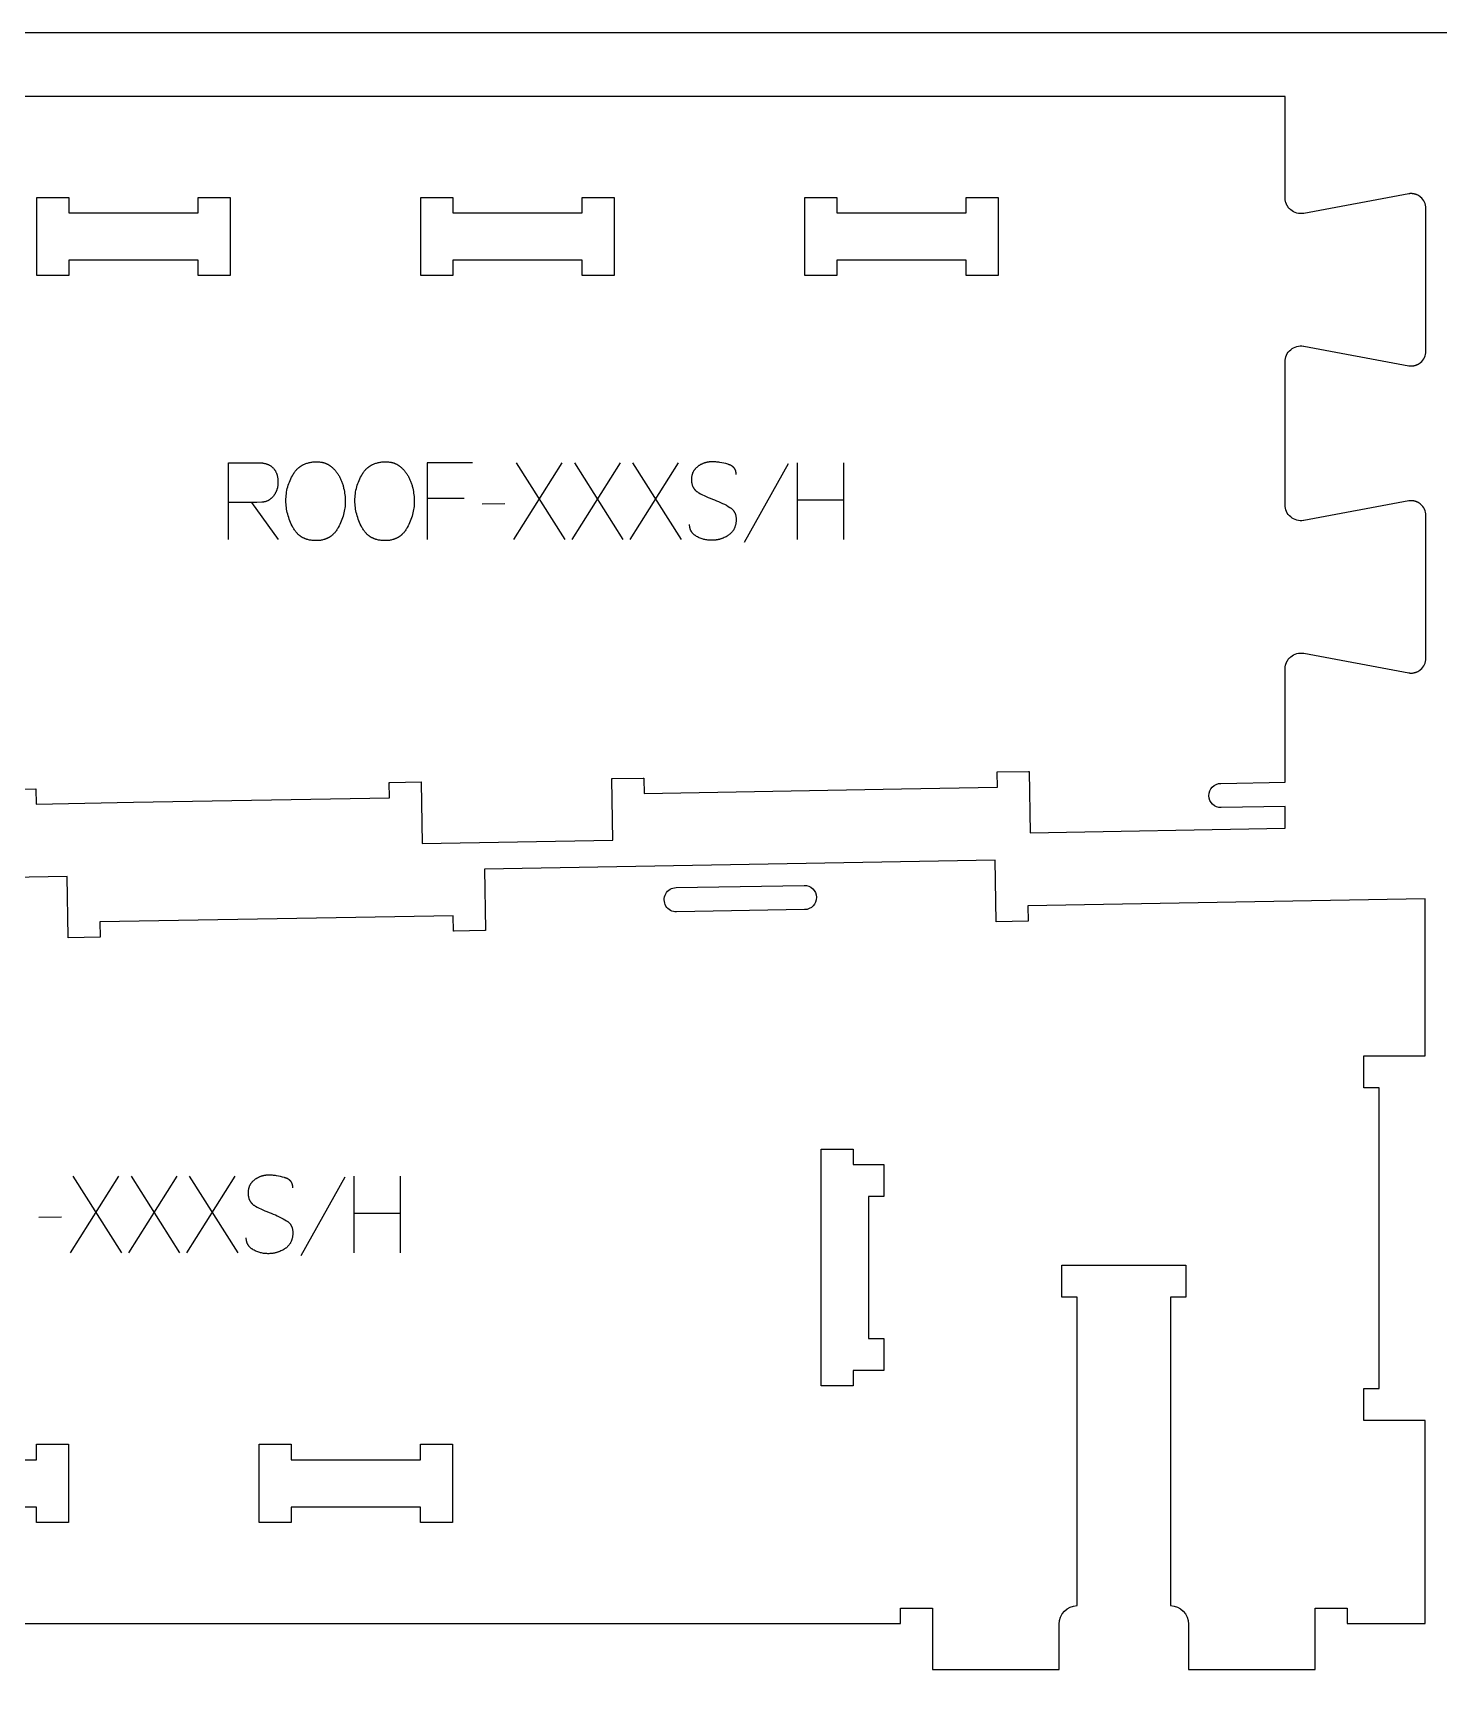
# Model space of a CAD drawing. Extents: x 0 to 4485, y 0 to 17041.
# Drawn here: x 759 to 1309, y 11251 to 11896 of the extents above; entities that cross this region are included whole.
import ezdxf

# ---------------------------------------------------------------- set-up
doc = ezdxf.new("R2010")
doc.units = 0
for name, color, linetype in [('0_SHEET_SPRUCEPLY_2440X122', 1, 'CONTINUOUS'), ('1_ANYTOOL_1MMDEEP_LABELS_S', 2, 'CONTINUOUS'), ('3_ANYTOOL_CUTTHROUGH_INSID', 4, 'CONTINUOUS'), ('4_ANYTOOL_CUTTHROUGH_OUTSI', 5, 'CONTINUOUS')]:
    doc.layers.add(name, color=color, linetype=linetype)

msp = doc.modelspace()

# ---------------------------------------------------------------- linework, layer by layer
at = {"layer": '0_SHEET_SPRUCEPLY_2440X122'}
msp.add_lwpolyline([(371.7, 11895.62), (371.7, 10675.62), (2811.7, 10675.62), (2811.7, 11895.62)], close=True, dxfattribs=at)
at = {"layer": '1_ANYTOOL_1MMDEEP_LABELS_S', "color": 2}
for points in [[(835.85, 11697.75), (835.85, 11727.75), (847.21, 11727.75), (847.7, 11727.74), (848.18, 11727.72), (848.41, 11727.7), (848.63, 11727.68), (848.86, 11727.66), (849.08, 11727.63), (849.29, 11727.6), (849.51, 11727.56), (849.71, 11727.52), (849.92, 11727.47), (850.12, 11727.43), (850.32, 11727.37), (850.51, 11727.32), (850.7, 11727.26), (850.88, 11727.2), (851.06, 11727.13), (851.24, 11727.06), (851.41, 11726.98), (851.58, 11726.91), (851.75, 11726.82), (851.91, 11726.74), (852.07, 11726.65), (852.22, 11726.55), (852.37, 11726.46), (852.52, 11726.35), (852.66, 11726.25), (852.8, 11726.14), (852.93, 11726.03), (853.06, 11725.91), (853.19, 11725.79), (853.31, 11725.67), (853.43, 11725.54), (853.54, 11725.4), (853.66, 11725.27), (853.76, 11725.13), (853.87, 11724.99), (853.97, 11724.84), (854.06, 11724.69), (854.15, 11724.53), (854.24, 11724.37), (854.32, 11724.21), (854.4, 11724.04), (854.48, 11723.87), (854.55, 11723.7), (854.62, 11723.52), (854.68, 11723.34), (854.74, 11723.15), (854.8, 11722.96), (854.85, 11722.77), (854.9, 11722.57), (854.95, 11722.37), (854.99, 11722.17), (855.02, 11721.96), (855.06, 11721.75), (855.09, 11721.53), (855.11, 11721.31), (855.13, 11721.08), (855.15, 11720.86), (855.17, 11720.39), (855.18, 11719.91), (855.18, 11719.73), (855.17, 11719.56), (855.17, 11719.38), (855.15, 11719.21), (855.14, 11719.03), (855.12, 11718.86), (855.1, 11718.69), (855.07, 11718.52), (855.04, 11718.35), (855.01, 11718.19), (854.97, 11718.02), (854.93, 11717.85), (854.89, 11717.69), (854.84, 11717.52), (854.79, 11717.36), (854.74, 11717.2), (854.68, 11717.04), (854.62, 11716.87), (854.55, 11716.71), (854.49, 11716.56), (854.42, 11716.4), (854.34, 11716.24), (854.26, 11716.08), (854.18, 11715.93), (854.1, 11715.78), (854.01, 11715.62), (853.92, 11715.47), (853.82, 11715.32), (853.72, 11715.17), (853.62, 11715.02), (853.51, 11714.87), (853.4, 11714.72), (853.29, 11714.58), (853.18, 11714.44), (853.06, 11714.3), (852.94, 11714.17), (852.82, 11714.04), (852.69, 11713.92), (852.57, 11713.8), (852.44, 11713.69), (852.31, 11713.58), (852.17, 11713.47), (852.04, 11713.37), (851.9, 11713.27), (851.76, 11713.18), (851.61, 11713.09), (851.47, 11713.01), (851.32, 11712.93), (851.17, 11712.86), (851.02, 11712.79), (850.86, 11712.72), (850.7, 11712.66), (850.54, 11712.61), (850.38, 11712.55), (850.22, 11712.51), (850.05, 11712.46), (849.88, 11712.42), (849.71, 11712.39), (849.53, 11712.36), (849.36, 11712.34), (849.18, 11712.31), (848.99, 11712.3), (848.81, 11712.29), (846.89, 11712.21), (844.85, 11712.19), (835.9, 11712.19)], [(931.12, 11727.75), (913.47, 11727.75), (913.47, 11697.75)], [(966.1, 11727.75), (947.2, 11697.75)], [(967.34, 11697.75), (948.4, 11727.75)], [(988.81, 11727.75), (969.91, 11697.75)], [(990.05, 11697.75), (971.11, 11727.75)], [(1011.52, 11727.75), (992.62, 11697.75)], [(1012.77, 11697.75), (993.82, 11727.75)], [(1034.15, 11723.16), (1034.15, 11723.35), (1034.15, 11723.45), (1034.14, 11723.54), (1034.13, 11723.63), (1034.12, 11723.72), (1034.11, 11723.8), (1034.1, 11723.89), (1034.09, 11723.98), (1034.07, 11724.06), (1034.06, 11724.15), (1034.04, 11724.23), (1034.02, 11724.31), (1034, 11724.4), (1033.97, 11724.48), (1033.95, 11724.55), (1033.92, 11724.63), (1033.89, 11724.71), (1033.86, 11724.79), (1033.83, 11724.86), (1033.8, 11724.94), (1033.77, 11725.01), (1033.73, 11725.08), (1033.69, 11725.15), (1033.65, 11725.22), (1033.61, 11725.29), (1033.57, 11725.36), (1033.53, 11725.43), (1033.48, 11725.49), (1033.43, 11725.56), (1033.38, 11725.62), (1033.33, 11725.68), (1033.28, 11725.74), (1033.23, 11725.8), (1033.17, 11725.86), (1033.12, 11725.92), (1033.06, 11725.98), (1033, 11726.04), (1032.94, 11726.09), (1032.87, 11726.15), (1032.81, 11726.2), (1032.74, 11726.25), (1032.67, 11726.31), (1032.6, 11726.36), (1032.53, 11726.41), (1032.46, 11726.45), (1032.38, 11726.5), (1032.31, 11726.55), (1032.23, 11726.59), (1032.15, 11726.64), (1032.07, 11726.68), (1031.99, 11726.72), (1031.82, 11726.8), (1031.64, 11726.88), (1031.46, 11726.95), (1031.27, 11727.02), (1031.08, 11727.09), (1030.87, 11727.15), (1030.06, 11727.37), (1029.26, 11727.56), (1028.48, 11727.72), (1027.71, 11727.86), (1027.33, 11727.91), (1026.95, 11727.96), (1026.58, 11728), (1026.21, 11728.03), (1025.84, 11728.06), (1025.48, 11728.08), (1025.12, 11728.09), (1024.77, 11728.09), (1024.57, 11728.09), (1024.38, 11728.09), (1024.19, 11728.08), (1023.99, 11728.06), (1023.81, 11728.05), (1023.62, 11728.03), (1023.43, 11728.01), (1023.24, 11727.98), (1023.06, 11727.95), (1022.87, 11727.92), (1022.69, 11727.88), (1022.51, 11727.84), (1022.33, 11727.79), (1022.15, 11727.74), (1021.98, 11727.69), (1021.8, 11727.64), (1021.62, 11727.58), (1021.45, 11727.52), (1021.28, 11727.45), (1021.11, 11727.38), (1020.94, 11727.31), (1020.77, 11727.23), (1020.6, 11727.15), (1020.44, 11727.07), (1020.27, 11726.98), (1020.11, 11726.89), (1019.95, 11726.8), (1019.78, 11726.7), (1019.62, 11726.6), (1019.47, 11726.49), (1019.31, 11726.38), (1019.15, 11726.27), (1019, 11726.16), (1018.85, 11726.04), (1018.71, 11725.92), (1018.57, 11725.79), (1018.44, 11725.66), (1018.31, 11725.53), (1018.18, 11725.4), (1018.07, 11725.26), (1017.95, 11725.12), (1017.84, 11724.98), (1017.74, 11724.83), (1017.64, 11724.69), (1017.54, 11724.53), (1017.45, 11724.38), (1017.37, 11724.22), (1017.29, 11724.06), (1017.21, 11723.89), (1017.14, 11723.73), (1017.08, 11723.56), (1017.02, 11723.38), (1016.96, 11723.21), (1016.91, 11723.03), (1016.86, 11722.85), (1016.82, 11722.66), (1016.79, 11722.47), (1016.75, 11722.28), (1016.73, 11722.08), (1016.71, 11721.89), (1016.69, 11721.69), (1016.68, 11721.48), (1016.67, 11721.27), (1016.67, 11721.06), (1016.67, 11720.85), (1016.68, 11720.64), (1016.69, 11720.43), (1016.71, 11720.23), (1016.74, 11720.03), (1016.77, 11719.83), (1016.8, 11719.64), (1016.84, 11719.45), (1016.89, 11719.26), (1016.94, 11719.08), (1017, 11718.9), (1017.06, 11718.73), (1017.1, 11718.64), (1017.13, 11718.56), (1017.17, 11718.47), (1017.21, 11718.39), (1017.25, 11718.31), (1017.29, 11718.22), (1017.33, 11718.14), (1017.37, 11718.06), (1017.42, 11717.99), (1017.47, 11717.91), (1017.51, 11717.83), (1017.56, 11717.76), (1017.61, 11717.68), (1017.66, 11717.61), (1017.72, 11717.53), (1017.77, 11717.46), (1017.83, 11717.39), (1017.89, 11717.32), (1017.94, 11717.25), (1018, 11717.18), (1018.07, 11717.12), (1018.13, 11717.05), (1018.19, 11716.98), (1018.26, 11716.92), (1018.39, 11716.79), (1018.53, 11716.67), (1018.68, 11716.55), (1018.83, 11716.43), (1018.99, 11716.32), (1019.15, 11716.21), (1019.32, 11716.11), (1019.5, 11716.01), (1020.21, 11715.62), (1020.94, 11715.24), (1021.69, 11714.87), (1022.45, 11714.51), (1023.23, 11714.17), (1024.03, 11713.83), (1024.84, 11713.51), (1025.67, 11713.2), (1026.49, 11712.89), (1027.3, 11712.56), (1028.08, 11712.21), (1028.85, 11711.86), (1029.59, 11711.48), (1030.32, 11711.09), (1031.02, 11710.69), (1031.71, 11710.26), (1031.88, 11710.16), (1032.04, 11710.04), (1032.19, 11709.93), (1032.26, 11709.87), (1032.34, 11709.8), (1032.41, 11709.74), (1032.48, 11709.68), (1032.55, 11709.62), (1032.62, 11709.55), (1032.68, 11709.48), (1032.75, 11709.42), (1032.81, 11709.35), (1032.87, 11709.28), (1032.93, 11709.21), (1032.99, 11709.14), (1033.05, 11709.07), (1033.1, 11709), (1033.16, 11708.92), (1033.21, 11708.85), (1033.26, 11708.77), (1033.31, 11708.7), (1033.36, 11708.62), (1033.41, 11708.54), (1033.45, 11708.46), (1033.5, 11708.38), (1033.54, 11708.3), (1033.58, 11708.21), (1033.62, 11708.13), (1033.66, 11708.05), (1033.7, 11707.96), (1033.73, 11707.87), (1033.77, 11707.79), (1033.8, 11707.7), (1033.83, 11707.61), (1033.86, 11707.52), (1033.89, 11707.43), (1033.91, 11707.33), (1033.96, 11707.15), (1034, 11706.96), (1034.04, 11706.76), (1034.07, 11706.56), (1034.1, 11706.36), (1034.12, 11706.15), (1034.13, 11705.94), (1034.14, 11705.72), (1034.14, 11705.5), (1034.14, 11705.28), (1034.13, 11705.05), (1034.11, 11704.82), (1034.09, 11704.59), (1034.06, 11704.36), (1034.03, 11704.14), (1033.99, 11703.92), (1033.95, 11703.7), (1033.91, 11703.49), (1033.86, 11703.28), (1033.8, 11703.08), (1033.74, 11702.88), (1033.67, 11702.68), (1033.6, 11702.48), (1033.52, 11702.29), (1033.44, 11702.11), (1033.36, 11701.92), (1033.26, 11701.75), (1033.17, 11701.57), (1033.07, 11701.4), (1032.96, 11701.23), (1032.85, 11701.07), (1032.73, 11700.91), (1032.61, 11700.75), (1032.48, 11700.6), (1032.35, 11700.45), (1032.21, 11700.3), (1032.07, 11700.16), (1031.92, 11700.02), (1031.77, 11699.89), (1031.62, 11699.76), (1031.45, 11699.63), (1031.29, 11699.51), (1031.12, 11699.39), (1030.94, 11699.27), (1030.58, 11699.05), (1030.21, 11698.84), (1029.85, 11698.65), (1029.47, 11698.47), (1029.1, 11698.31), (1028.72, 11698.16), (1028.53, 11698.09), (1028.34, 11698.02), (1028.15, 11697.95), (1027.95, 11697.89), (1027.76, 11697.84), (1027.57, 11697.79), (1027.37, 11697.74), (1027.17, 11697.69), (1026.98, 11697.65), (1026.78, 11697.61), (1026.58, 11697.57), (1026.38, 11697.54), (1026.18, 11697.51), (1025.98, 11697.49), (1025.57, 11697.45), (1025.16, 11697.42), (1024.75, 11697.41), (1024.33, 11697.41), (1023.92, 11697.42), (1023.52, 11697.45), (1023.12, 11697.49), (1022.73, 11697.54), (1022.34, 11697.6), (1021.95, 11697.68), (1021.57, 11697.77), (1021.19, 11697.87), (1020.82, 11697.99), (1020.45, 11698.12), (1020.09, 11698.26), (1019.73, 11698.41), (1019.38, 11698.58), (1019.03, 11698.76), (1018.68, 11698.95), (1018.51, 11699.05), (1018.35, 11699.15), (1018.19, 11699.26), (1018.04, 11699.37), (1017.89, 11699.48), (1017.75, 11699.6), (1017.61, 11699.72), (1017.48, 11699.84), (1017.36, 11699.96), (1017.23, 11700.09), (1017.12, 11700.22), (1017.01, 11700.35), (1016.96, 11700.42), (1016.91, 11700.49), (1016.86, 11700.56), (1016.81, 11700.62), (1016.76, 11700.7), (1016.71, 11700.77), (1016.67, 11700.84), (1016.62, 11700.91), (1016.58, 11700.98), (1016.54, 11701.06), (1016.5, 11701.13), (1016.46, 11701.21), (1016.43, 11701.29), (1016.39, 11701.36), (1016.36, 11701.44), (1016.32, 11701.52), (1016.29, 11701.6), (1016.26, 11701.68), (1016.23, 11701.76), (1016.21, 11701.84), (1016.16, 11702), (1016.11, 11702.17), (1016.07, 11702.34), (1016.03, 11702.52), (1016.01, 11702.69), (1015.98, 11702.87), (1015.96, 11703.06), (1015.95, 11703.24), (1015.94, 11703.43), (1015.94, 11703.62)], [(1054.47, 11727.28), (1037.28, 11696.51)], [(1057.94, 11727.75), (1057.94, 11697.75)], [(1076.24, 11697.75), (1076.24, 11727.75)], [(927.95, 11713.78), (913.47, 11713.78)], [(1076.24, 11713.05), (1057.94, 11713.05)], [(844.85, 11712.19), (855.31, 11697.71)], [(943.77, 11711.64), (934.98, 11711.55)], [(792.93, 11449.05), (774.03, 11419.05)], [(794.18, 11419.05), (775.23, 11449.05)], [(815.65, 11449.05), (796.75, 11419.05)], [(816.89, 11419.05), (797.95, 11449.05)], [(838.36, 11449.05), (819.46, 11419.05)], [(839.61, 11419.05), (820.66, 11449.05)], [(860.99, 11444.47), (860.99, 11444.65), (860.98, 11444.75), (860.98, 11444.84), (860.97, 11444.93), (860.96, 11445.02), (860.95, 11445.11), (860.94, 11445.19), (860.93, 11445.28), (860.91, 11445.36), (860.89, 11445.45), (860.88, 11445.53), (860.86, 11445.61), (860.83, 11445.7), (860.81, 11445.78), (860.79, 11445.86), (860.76, 11445.93), (860.73, 11446.01), (860.7, 11446.09), (860.67, 11446.16), (860.64, 11446.24), (860.6, 11446.31), (860.57, 11446.38), (860.53, 11446.45), (860.49, 11446.52), (860.45, 11446.59), (860.41, 11446.66), (860.36, 11446.73), (860.32, 11446.79), (860.27, 11446.86), (860.22, 11446.92), (860.17, 11446.98), (860.12, 11447.04), (860.07, 11447.11), (860.01, 11447.17), (859.95, 11447.22), (859.9, 11447.28), (859.84, 11447.34), (859.77, 11447.39), (859.71, 11447.45), (859.65, 11447.5), (859.58, 11447.55), (859.51, 11447.61), (859.44, 11447.66), (859.37, 11447.71), (859.3, 11447.75), (859.22, 11447.8), (859.15, 11447.85), (859.07, 11447.89), (858.99, 11447.94), (858.91, 11447.98), (858.83, 11448.02), (858.66, 11448.1), (858.48, 11448.18), (858.3, 11448.26), (858.11, 11448.32), (857.91, 11448.39), (857.71, 11448.45), (856.9, 11448.67), (856.1, 11448.86), (855.32, 11449.03), (854.55, 11449.16), (854.17, 11449.21), (853.79, 11449.26), (853.42, 11449.3), (853.05, 11449.33), (852.68, 11449.36), (852.32, 11449.38), (851.96, 11449.39), (851.61, 11449.39), (851.41, 11449.39), (851.22, 11449.39), (851.03, 11449.38), (850.83, 11449.37), (850.64, 11449.35), (850.46, 11449.33), (850.27, 11449.31), (850.08, 11449.28), (849.9, 11449.25), (849.71, 11449.22), (849.53, 11449.18), (849.35, 11449.14), (849.17, 11449.09), (848.99, 11449.04), (848.81, 11448.99), (848.64, 11448.94), (848.46, 11448.88), (848.29, 11448.82), (848.12, 11448.75), (847.95, 11448.68), (847.78, 11448.61), (847.61, 11448.53), (847.44, 11448.45), (847.27, 11448.37), (847.11, 11448.28), (846.95, 11448.19), (846.78, 11448.1), (846.62, 11448), (846.46, 11447.9), (846.31, 11447.79), (846.15, 11447.68), (845.99, 11447.57), (845.84, 11447.46), (845.69, 11447.34), (845.55, 11447.22), (845.41, 11447.09), (845.28, 11446.96), (845.15, 11446.83), (845.02, 11446.7), (844.9, 11446.56), (844.79, 11446.42), (844.68, 11446.28), (844.58, 11446.14), (844.48, 11445.99), (844.38, 11445.83), (844.29, 11445.68), (844.21, 11445.52), (844.13, 11445.36), (844.05, 11445.2), (843.98, 11445.03), (843.92, 11444.86), (843.86, 11444.68), (843.8, 11444.51), (843.75, 11444.33), (843.7, 11444.15), (843.66, 11443.96), (843.63, 11443.77), (843.59, 11443.58), (843.57, 11443.38), (843.54, 11443.19), (843.53, 11442.99), (843.52, 11442.78), (843.51, 11442.58), (843.51, 11442.37), (843.51, 11442.15), (843.52, 11441.94), (843.53, 11441.73), (843.55, 11441.53), (843.58, 11441.33), (843.61, 11441.13), (843.64, 11440.94), (843.68, 11440.75), (843.73, 11440.56), (843.78, 11440.38), (843.84, 11440.2), (843.9, 11440.03), (843.94, 11439.94), (843.97, 11439.86), (844.01, 11439.77), (844.05, 11439.69), (844.09, 11439.61), (844.13, 11439.52), (844.17, 11439.44), (844.21, 11439.37), (844.26, 11439.29), (844.3, 11439.21), (844.35, 11439.13), (844.4, 11439.06), (844.45, 11438.98), (844.5, 11438.91), (844.56, 11438.83), (844.61, 11438.76), (844.67, 11438.69), (844.72, 11438.62), (844.78, 11438.55), (844.84, 11438.48), (844.9, 11438.42), (844.97, 11438.35), (845.03, 11438.28), (845.1, 11438.22), (845.23, 11438.09), (845.37, 11437.97), (845.52, 11437.85), (845.67, 11437.73), (845.83, 11437.62), (845.99, 11437.51), (846.16, 11437.41), (846.33, 11437.31), (847.05, 11436.92), (847.78, 11436.54), (848.53, 11436.17), (849.29, 11435.81), (850.07, 11435.47), (850.87, 11435.13), (851.68, 11434.81), (852.51, 11434.5), (853.33, 11434.19), (854.14, 11433.86), (854.92, 11433.52), (855.69, 11433.16), (856.43, 11432.78), (857.16, 11432.39), (857.86, 11431.99), (858.55, 11431.57), (858.71, 11431.46), (858.87, 11431.34), (859.03, 11431.23), (859.1, 11431.17), (859.18, 11431.1), (859.25, 11431.04), (859.32, 11430.98), (859.39, 11430.92), (859.46, 11430.85), (859.52, 11430.79), (859.59, 11430.72), (859.65, 11430.65), (859.71, 11430.58), (859.77, 11430.51), (859.83, 11430.44), (859.89, 11430.37), (859.94, 11430.3), (860, 11430.22), (860.05, 11430.15), (860.1, 11430.07), (860.15, 11430), (860.2, 11429.92), (860.25, 11429.84), (860.29, 11429.76), (860.34, 11429.68), (860.38, 11429.6), (860.42, 11429.52), (860.46, 11429.43), (860.5, 11429.35), (860.54, 11429.26), (860.57, 11429.18), (860.6, 11429.09), (860.64, 11429), (860.67, 11428.91), (860.7, 11428.82), (860.73, 11428.73), (860.75, 11428.64), (860.8, 11428.45), (860.84, 11428.26), (860.88, 11428.06), (860.91, 11427.86), (860.94, 11427.66), (860.96, 11427.45), (860.97, 11427.24), (860.98, 11427.02), (860.98, 11426.8), (860.97, 11426.58), (860.96, 11426.35), (860.95, 11426.12), (860.93, 11425.89), (860.9, 11425.66), (860.87, 11425.44), (860.83, 11425.22), (860.79, 11425), (860.75, 11424.79), (860.69, 11424.58), (860.64, 11424.38), (860.58, 11424.18), (860.51, 11423.98), (860.44, 11423.78), (860.36, 11423.59), (860.28, 11423.41), (860.19, 11423.22), (860.1, 11423.05), (860.01, 11422.87), (859.9, 11422.7), (859.8, 11422.53), (859.69, 11422.37), (859.57, 11422.21), (859.45, 11422.05), (859.32, 11421.9), (859.19, 11421.75), (859.05, 11421.6), (858.91, 11421.46), (858.76, 11421.32), (858.61, 11421.19), (858.46, 11421.06), (858.29, 11420.93), (858.13, 11420.81), (857.95, 11420.69), (857.78, 11420.57), (857.42, 11420.35), (857.05, 11420.14), (856.68, 11419.95), (856.31, 11419.77), (855.94, 11419.61), (855.56, 11419.46), (855.37, 11419.39), (855.18, 11419.32), (854.99, 11419.26), (854.79, 11419.2), (854.6, 11419.14), (854.4, 11419.09), (854.21, 11419.04), (854.01, 11418.99), (853.81, 11418.95), (853.62, 11418.91), (853.42, 11418.87), (853.22, 11418.84), (853.02, 11418.81), (852.81, 11418.79), (852.41, 11418.75), (852, 11418.72), (851.58, 11418.71), (851.17, 11418.71), (850.76, 11418.72), (850.36, 11418.75), (849.96, 11418.79), (849.57, 11418.84), (849.17, 11418.9), (848.79, 11418.98), (848.41, 11419.07), (848.03, 11419.17), (847.66, 11419.29), (847.29, 11419.42), (846.93, 11419.56), (846.57, 11419.71), (846.22, 11419.88), (845.87, 11420.06), (845.52, 11420.25), (845.35, 11420.35), (845.19, 11420.45), (845.03, 11420.56), (844.88, 11420.67), (844.73, 11420.78), (844.59, 11420.9), (844.45, 11421.02), (844.32, 11421.14), (844.19, 11421.26), (844.07, 11421.39), (843.96, 11421.52), (843.85, 11421.65), (843.8, 11421.72), (843.74, 11421.79), (843.69, 11421.86), (843.65, 11421.93), (843.6, 11422), (843.55, 11422.07), (843.51, 11422.14), (843.46, 11422.21), (843.42, 11422.28), (843.38, 11422.36), (843.34, 11422.43), (843.3, 11422.51), (843.27, 11422.59), (843.23, 11422.66), (843.2, 11422.74), (843.16, 11422.82), (843.13, 11422.9), (843.1, 11422.98), (843.07, 11423.06), (843.05, 11423.14), (842.99, 11423.31), (842.95, 11423.47), (842.91, 11423.64), (842.87, 11423.82), (842.84, 11423.99), (842.82, 11424.17), (842.8, 11424.36), (842.79, 11424.54), (842.78, 11424.73), (842.78, 11424.92)], [(884.78, 11449.05), (884.78, 11419.05)], [(903.08, 11419.05), (903.08, 11449.05)], [(881.31, 11448.58), (864.12, 11417.81)], [(770.61, 11432.94), (761.82, 11432.85)], [(903.08, 11434.35), (884.78, 11434.35)]]:
    msp.add_lwpolyline(points, dxfattribs=at)
for points in [[(870.31, 11728.09), (870.68, 11728.09), (871.05, 11728.07), (871.4, 11728.04), (871.75, 11728), (871.93, 11727.98), (872.1, 11727.95), (872.27, 11727.92), (872.43, 11727.89), (872.6, 11727.85), (872.76, 11727.81), (872.92, 11727.77), (873.08, 11727.72), (873.24, 11727.68), (873.4, 11727.63), (873.56, 11727.57), (873.71, 11727.52), (873.86, 11727.46), (874.01, 11727.39), (874.16, 11727.33), (874.3, 11727.26), (874.45, 11727.19), (874.59, 11727.12), (874.73, 11727.04), (874.87, 11726.96), (875.01, 11726.88), (875.14, 11726.79), (875.28, 11726.71), (875.41, 11726.61), (875.67, 11726.43), (875.92, 11726.23), (876.17, 11726.03), (876.41, 11725.83), (876.65, 11725.61), (876.88, 11725.39), (877.1, 11725.17), (877.32, 11724.94), (877.54, 11724.7), (877.74, 11724.46), (877.94, 11724.21), (878.14, 11723.95), (878.33, 11723.69), (878.51, 11723.42), (878.69, 11723.15), (878.86, 11722.86), (879.03, 11722.58), (879.19, 11722.29), (879.34, 11722), (879.49, 11721.7), (879.63, 11721.4), (879.77, 11721.09), (879.9, 11720.79), (880.03, 11720.48), (880.15, 11720.16), (880.26, 11719.84), (880.37, 11719.52), (880.48, 11719.19), (880.57, 11718.86), (880.66, 11718.53), (880.75, 11718.19), (880.83, 11717.85), (880.98, 11717.17), (881.1, 11716.49), (881.21, 11715.82), (881.3, 11715.16), (881.37, 11714.51), (881.41, 11713.86), (881.44, 11713.21), (881.45, 11712.58), (881.44, 11711.94), (881.41, 11711.3), (881.36, 11710.67), (881.28, 11710.03), (881.18, 11709.39), (881.06, 11708.75), (880.92, 11708.12), (880.76, 11707.48), (880.58, 11706.84), (880.37, 11706.2), (880.15, 11705.57), (879.9, 11704.93), (879.63, 11704.29), (879.34, 11703.65), (879.02, 11703.02), (878.69, 11702.38), (878.51, 11702.07), (878.33, 11701.76), (878.14, 11701.47), (877.95, 11701.18), (877.75, 11700.91), (877.54, 11700.65), (877.33, 11700.39), (877.11, 11700.15), (876.99, 11700.03), (876.88, 11699.91), (876.77, 11699.8), (876.65, 11699.69), (876.53, 11699.58), (876.41, 11699.48), (876.29, 11699.37), (876.17, 11699.27), (876.04, 11699.17), (875.92, 11699.08), (875.79, 11698.98), (875.66, 11698.89), (875.53, 11698.8), (875.4, 11698.72), (875.26, 11698.63), (875.13, 11698.55), (874.99, 11698.48), (874.85, 11698.4), (874.71, 11698.33), (874.57, 11698.25), (874.43, 11698.19), (874.28, 11698.12), (874.13, 11698.06), (873.99, 11698), (873.84, 11697.94), (873.69, 11697.88), (873.53, 11697.83), (873.38, 11697.78), (873.07, 11697.68), (872.75, 11697.6), (872.42, 11697.52), (872.09, 11697.46), (871.75, 11697.4), (871.41, 11697.36), (871.06, 11697.32), (870.7, 11697.3), (870.34, 11697.28), (869.97, 11697.28), (869.58, 11697.28), (869.21, 11697.3), (868.84, 11697.32), (868.48, 11697.36), (868.12, 11697.41), (867.77, 11697.46), (867.43, 11697.53), (867.09, 11697.6), (866.77, 11697.69), (866.44, 11697.79), (866.28, 11697.84), (866.13, 11697.89), (865.97, 11697.95), (865.82, 11698.01), (865.67, 11698.07), (865.52, 11698.13), (865.37, 11698.2), (865.22, 11698.27), (865.07, 11698.34), (864.93, 11698.42), (864.79, 11698.5), (864.65, 11698.58), (864.51, 11698.66), (864.37, 11698.74), (864.24, 11698.83), (864.1, 11698.92), (863.97, 11699.01), (863.84, 11699.11), (863.71, 11699.2), (863.58, 11699.3), (863.46, 11699.41), (863.33, 11699.51), (863.21, 11699.62), (863.09, 11699.73), (862.97, 11699.84), (862.86, 11699.96), (862.74, 11700.08), (862.63, 11700.2), (862.51, 11700.32), (862.4, 11700.44), (862.19, 11700.7), (861.98, 11700.97), (861.78, 11701.25), (861.58, 11701.54), (861.39, 11701.84), (861.21, 11702.15), (861.03, 11702.46), (860.7, 11703.11), (860.38, 11703.76), (860.09, 11704.41), (859.82, 11705.06), (859.57, 11705.71), (859.35, 11706.36), (859.14, 11707.01), (858.96, 11707.66), (858.8, 11708.31), (858.66, 11708.96), (858.54, 11709.62), (858.44, 11710.27), (858.36, 11710.92), (858.31, 11711.57), (858.28, 11712.23), (858.27, 11712.88), (858.28, 11713.57), (858.31, 11714.26), (858.37, 11714.94), (858.45, 11715.62), (858.55, 11716.29), (858.67, 11716.95), (858.82, 11717.61), (858.99, 11718.26), (859.18, 11718.91), (859.4, 11719.55), (859.63, 11720.18), (859.89, 11720.81), (860.18, 11721.44), (860.48, 11722.05), (860.81, 11722.67), (861.16, 11723.27), (861.34, 11723.57), (861.53, 11723.86), (861.73, 11724.13), (861.94, 11724.4), (862.15, 11724.66), (862.36, 11724.91), (862.59, 11725.15), (862.82, 11725.38), (862.93, 11725.49), (863.05, 11725.6), (863.17, 11725.71), (863.3, 11725.81), (863.42, 11725.92), (863.55, 11726.02), (863.67, 11726.11), (863.8, 11726.21), (863.93, 11726.3), (864.07, 11726.39), (864.2, 11726.48), (864.34, 11726.57), (864.47, 11726.65), (864.61, 11726.73), (864.75, 11726.81), (864.89, 11726.89), (865.04, 11726.96), (865.18, 11727.03), (865.48, 11727.17), (865.78, 11727.3), (866.09, 11727.42), (866.41, 11727.52), (866.73, 11727.62), (867.06, 11727.71), (867.39, 11727.79), (867.73, 11727.86), (868.08, 11727.92), (868.44, 11727.98), (868.8, 11728.02), (869.17, 11728.05), (869.54, 11728.07), (869.92, 11728.09)], [(897.27, 11728.09), (897.64, 11728.09), (898, 11728.07), (898.36, 11728.04), (898.71, 11728), (898.88, 11727.98), (899.05, 11727.95), (899.22, 11727.92), (899.39, 11727.89), (899.56, 11727.85), (899.72, 11727.81), (899.88, 11727.77), (900.04, 11727.72), (900.2, 11727.68), (900.36, 11727.63), (900.51, 11727.57), (900.67, 11727.52), (900.82, 11727.46), (900.97, 11727.39), (901.11, 11727.33), (901.26, 11727.26), (901.41, 11727.19), (901.55, 11727.12), (901.69, 11727.04), (901.83, 11726.96), (901.97, 11726.88), (902.1, 11726.79), (902.23, 11726.71), (902.37, 11726.61), (902.63, 11726.43), (902.88, 11726.23), (903.13, 11726.03), (903.37, 11725.83), (903.61, 11725.61), (903.84, 11725.39), (904.06, 11725.17), (904.28, 11724.94), (904.49, 11724.7), (904.7, 11724.46), (904.9, 11724.21), (905.1, 11723.95), (905.28, 11723.69), (905.47, 11723.42), (905.65, 11723.15), (905.82, 11722.86), (905.98, 11722.58), (906.14, 11722.29), (906.3, 11722), (906.45, 11721.7), (906.59, 11721.4), (906.73, 11721.09), (906.86, 11720.79), (906.98, 11720.48), (907.11, 11720.16), (907.22, 11719.84), (907.33, 11719.52), (907.43, 11719.19), (907.53, 11718.86), (907.62, 11718.53), (907.71, 11718.19), (907.79, 11717.85), (907.93, 11717.17), (908.06, 11716.49), (908.17, 11715.82), (908.25, 11715.16), (908.32, 11714.51), (908.37, 11713.86), (908.4, 11713.21), (908.41, 11712.58), (908.4, 11711.94), (908.37, 11711.3), (908.31, 11710.67), (908.24, 11710.03), (908.14, 11709.39), (908.02, 11708.75), (907.88, 11708.12), (907.72, 11707.48), (907.54, 11706.84), (907.33, 11706.2), (907.1, 11705.57), (906.86, 11704.93), (906.59, 11704.29), (906.29, 11703.65), (905.98, 11703.02), (905.65, 11702.38), (905.47, 11702.07), (905.29, 11701.76), (905.1, 11701.47), (904.9, 11701.18), (904.7, 11700.91), (904.5, 11700.65), (904.28, 11700.39), (904.06, 11700.15), (903.95, 11700.03), (903.84, 11699.91), (903.72, 11699.8), (903.61, 11699.69), (903.49, 11699.58), (903.37, 11699.48), (903.25, 11699.37), (903.12, 11699.27), (903, 11699.17), (902.87, 11699.08), (902.75, 11698.98), (902.62, 11698.89), (902.48, 11698.8), (902.35, 11698.72), (902.22, 11698.63), (902.08, 11698.55), (901.95, 11698.48), (901.81, 11698.4), (901.67, 11698.33), (901.53, 11698.25), (901.38, 11698.19), (901.24, 11698.12), (901.09, 11698.06), (900.94, 11698), (900.79, 11697.94), (900.64, 11697.88), (900.49, 11697.83), (900.34, 11697.78), (900.02, 11697.68), (899.7, 11697.6), (899.38, 11697.52), (899.05, 11697.46), (898.71, 11697.4), (898.36, 11697.36), (898.01, 11697.32), (897.66, 11697.3), (897.29, 11697.28), (896.92, 11697.28), (896.54, 11697.28), (896.17, 11697.3), (895.8, 11697.32), (895.43, 11697.36), (895.08, 11697.41), (894.73, 11697.46), (894.39, 11697.53), (894.05, 11697.6), (893.72, 11697.69), (893.4, 11697.79), (893.24, 11697.84), (893.08, 11697.89), (892.93, 11697.95), (892.77, 11698.01), (892.62, 11698.07), (892.47, 11698.13), (892.32, 11698.2), (892.18, 11698.27), (892.03, 11698.34), (891.89, 11698.42), (891.75, 11698.5), (891.6, 11698.58), (891.47, 11698.66), (891.33, 11698.74), (891.19, 11698.83), (891.06, 11698.92), (890.93, 11699.01), (890.8, 11699.11), (890.67, 11699.2), (890.54, 11699.3), (890.42, 11699.41), (890.29, 11699.51), (890.17, 11699.62), (890.05, 11699.73), (889.93, 11699.84), (889.81, 11699.96), (889.7, 11700.08), (889.58, 11700.2), (889.47, 11700.32), (889.36, 11700.44), (889.14, 11700.7), (888.94, 11700.97), (888.73, 11701.25), (888.54, 11701.54), (888.35, 11701.84), (888.16, 11702.15), (887.99, 11702.46), (887.65, 11703.11), (887.34, 11703.76), (887.05, 11704.41), (886.78, 11705.06), (886.53, 11705.71), (886.3, 11706.36), (886.1, 11707.01), (885.92, 11707.66), (885.75, 11708.31), (885.61, 11708.96), (885.49, 11709.62), (885.4, 11710.27), (885.32, 11710.92), (885.27, 11711.57), (885.24, 11712.23), (885.22, 11712.88), (885.24, 11713.57), (885.27, 11714.26), (885.33, 11714.94), (885.41, 11715.62), (885.51, 11716.29), (885.63, 11716.95), (885.78, 11717.61), (885.95, 11718.26), (886.14, 11718.91), (886.35, 11719.55), (886.59, 11720.18), (886.85, 11720.81), (887.13, 11721.44), (887.44, 11722.05), (887.77, 11722.67), (888.12, 11723.27), (888.3, 11723.57), (888.49, 11723.86), (888.69, 11724.13), (888.89, 11724.4), (889.1, 11724.66), (889.32, 11724.91), (889.54, 11725.15), (889.77, 11725.38), (889.89, 11725.49), (890.01, 11725.6), (890.13, 11725.71), (890.25, 11725.81), (890.38, 11725.92), (890.5, 11726.02), (890.63, 11726.11), (890.76, 11726.21), (890.89, 11726.3), (891.02, 11726.39), (891.16, 11726.48), (891.29, 11726.57), (891.43, 11726.65), (891.57, 11726.73), (891.71, 11726.81), (891.85, 11726.89), (891.99, 11726.96), (892.14, 11727.03), (892.44, 11727.17), (892.74, 11727.3), (893.05, 11727.42), (893.36, 11727.52), (893.68, 11727.62), (894.01, 11727.71), (894.35, 11727.79), (894.69, 11727.86), (895.04, 11727.92), (895.39, 11727.98), (895.76, 11728.02), (896.12, 11728.05), (896.5, 11728.07), (896.88, 11728.09)]]:
    msp.add_lwpolyline(points, close=True, dxfattribs=at)
at = {"layer": '3_ANYTOOL_CUTTHROUGH_INSID', "color": 4}
for points in [[(824.02, 11825.37), (824.02, 11831.37), (836.52, 11831.37), (836.52, 11800.87), (824.02, 11800.87), (824.02, 11806.87), (773.52, 11806.87), (773.52, 11800.87), (761.02, 11800.87), (761.02, 11831.37), (773.52, 11831.37), (773.52, 11825.37)], [(923.52, 11806.87), (923.52, 11800.87), (911.02, 11800.87), (911.02, 11831.37), (923.52, 11831.37), (923.52, 11825.37), (974.02, 11825.37), (974.02, 11831.37), (986.52, 11831.37), (986.52, 11800.87), (974.02, 11800.87), (974.02, 11806.87)], [(1073.52, 11806.87), (1073.52, 11800.87), (1061.02, 11800.87), (1061.02, 11831.37), (1073.52, 11831.37), (1073.52, 11825.37), (1124.02, 11825.37), (1124.02, 11831.37), (1136.52, 11831.37), (1136.52, 11800.87), (1124.02, 11800.87), (1124.02, 11806.87)], [(1079.79, 11459.59), (1079.79, 11453.59), (1091.79, 11453.59), (1091.79, 11441.09), (1085.79, 11441.09), (1085.79, 11385.59), (1091.79, 11385.59), (1091.79, 11373.09), (1079.79, 11373.09), (1079.79, 11367.09), (1067.29, 11367.09), (1067.29, 11459.59)], [(760.79, 11338.23), (760.79, 11344.23), (773.29, 11344.23), (773.29, 11313.73), (760.79, 11313.73), (760.79, 11319.73), (710.29, 11319.73), (710.29, 11313.73), (697.79, 11313.73), (697.79, 11344.23), (710.29, 11344.23), (710.29, 11338.23)], [(860.29, 11319.73), (860.29, 11313.73), (847.79, 11313.73), (847.79, 11344.23), (860.29, 11344.23), (860.29, 11338.23), (910.79, 11338.23), (910.79, 11344.23), (923.29, 11344.23), (923.29, 11313.73), (910.79, 11313.73), (910.79, 11319.73)]]:
    msp.add_lwpolyline(points, close=True, dxfattribs=at)
msp.add_lwpolyline([(1010.87, 11552.24, -1), (1010.7, 11561.74), (1060.69, 11562.62, -1), (1060.86, 11553.12)], format="xyb", close=True, dxfattribs=at)
at = {"layer": '4_ANYTOOL_CUTTHROUGH_OUTSI', "color": 5}
for points in [[(748.08, 11600.17), (760.58, 11600.38), (760.68, 11594.38), (798.76, 11595.05), (898.71, 11596.79), (898.61, 11602.79), (898.86, 11602.8), (911.11, 11603.01), (911.11, 11602.76), (911.11, 11602.76), (911.52, 11579.01), (986.01, 11580.31), (985.6, 11604.06), (985.59, 11604.31), (985.84, 11604.31), (997.84, 11604.52), (998.09, 11604.53), (998.1, 11604.28), (998.2, 11598.53), (1098.76, 11600.28), (1136.22, 11600.94), (1136.12, 11606.69), (1136.11, 11606.94), (1148.36, 11607.15), (1148.61, 11607.15), (1149.02, 11583.16), (1248.51, 11584.9), (1248.51, 11593.4), (1223.62, 11592.97), (1223.62, 11592.97, -1), (1223.45, 11602.47), (1248.51, 11602.9), (1248.52, 11647.13), (1248.52, 11647.29), (1248.52, 11647.46), (1248.54, 11647.62), (1248.55, 11647.79), (1248.57, 11647.95), (1248.6, 11648.12), (1248.63, 11648.29), (1248.66, 11648.45), (1248.7, 11648.62), (1248.74, 11648.79), (1248.79, 11648.95), (1248.84, 11649.11), (1248.9, 11649.28), (1248.96, 11649.44), (1249.03, 11649.6), (1249.1, 11649.75), (1249.17, 11649.91), (1249.25, 11650.06), (1249.33, 11650.21), (1249.42, 11650.36), (1249.51, 11650.51), (1249.6, 11650.65), (1249.7, 11650.79), (1249.8, 11650.93), (1249.91, 11651.06), (1250.02, 11651.19), (1250.13, 11651.32), (1250.24, 11651.44), (1250.36, 11651.56), (1250.48, 11651.67), (1250.6, 11651.79), (1250.73, 11651.89, -0.220464), (1255.79, 11653.29), (1255.8, 11653.29), (1255.8, 11653.29), (1255.8, 11653.29), (1296.82, 11645.62), (1296.97, 11645.6), (1297.12, 11645.58), (1297.28, 11645.56), (1297.43, 11645.55), (1297.58, 11645.54), (1297.74, 11645.54), (1297.9, 11645.54), (1298.05, 11645.55), (1298.21, 11645.56), (1298.36, 11645.57), (1298.52, 11645.59), (1298.68, 11645.61), (1298.83, 11645.64), (1298.99, 11645.67), (1299.14, 11645.71), (1299.29, 11645.75), (1299.45, 11645.79), (1299.6, 11645.84), (1299.75, 11645.89), (1299.89, 11645.95), (1300.04, 11646.01), (1300.18, 11646.07), (1300.33, 11646.14), (1300.46, 11646.21), (1300.6, 11646.29), (1300.74, 11646.37), (1300.87, 11646.45), (1301, 11646.53), (1301.12, 11646.62), (1301.25, 11646.71), (1301.37, 11646.81), (1301.48, 11646.9, 0.220464), (1303.52, 11651.29), (1303.52, 11707.13, 0.220464), (1301.48, 11711.51), (1301.37, 11711.61), (1301.25, 11711.7), (1301.12, 11711.79), (1301, 11711.88), (1300.87, 11711.97), (1300.74, 11712.05), (1300.6, 11712.13), (1300.46, 11712.2), (1300.33, 11712.27), (1300.18, 11712.34), (1300.04, 11712.41), (1299.89, 11712.47), (1299.75, 11712.52), (1299.6, 11712.58), (1299.45, 11712.62), (1299.29, 11712.67), (1299.14, 11712.71), (1298.99, 11712.74), (1298.83, 11712.78), (1298.68, 11712.8), (1298.52, 11712.83), (1298.36, 11712.84), (1298.21, 11712.86), (1298.05, 11712.87), (1297.9, 11712.87), (1297.74, 11712.87), (1297.58, 11712.87), (1297.43, 11712.87), (1297.28, 11712.85), (1297.12, 11712.84), (1296.97, 11712.82), (1296.82, 11712.8), (1255.8, 11705.13), (1255.8, 11705.13), (1255.79, 11705.13), (1255.79, 11705.13, -0.463455), (1248.52, 11711.29), (1248.52, 11767.13, -0.463455), (1255.79, 11773.29), (1255.8, 11773.29), (1255.8, 11773.29), (1255.8, 11773.29), (1296.82, 11765.62), (1296.97, 11765.6), (1297.12, 11765.58), (1297.28, 11765.56), (1297.43, 11765.55), (1297.58, 11765.54), (1297.74, 11765.54), (1297.9, 11765.54), (1298.05, 11765.55), (1298.21, 11765.56), (1298.36, 11765.57), (1298.52, 11765.59), (1298.68, 11765.61), (1298.83, 11765.64), (1298.99, 11765.67), (1299.14, 11765.71), (1299.29, 11765.75), (1299.45, 11765.79), (1299.6, 11765.84), (1299.75, 11765.89), (1299.89, 11765.95), (1300.04, 11766.01), (1300.18, 11766.07), (1300.33, 11766.14), (1300.46, 11766.21), (1300.6, 11766.29), (1300.74, 11766.37), (1300.87, 11766.45), (1301, 11766.53), (1301.12, 11766.62), (1301.25, 11766.71), (1301.37, 11766.81), (1301.48, 11766.9, 0.220464), (1303.52, 11771.29), (1303.52, 11827.13, 0.220464), (1301.48, 11831.51), (1301.37, 11831.61), (1301.25, 11831.7), (1301.12, 11831.79), (1301, 11831.88), (1300.87, 11831.97), (1300.74, 11832.05), (1300.6, 11832.13), (1300.46, 11832.2), (1300.33, 11832.27), (1300.18, 11832.34), (1300.04, 11832.41), (1299.89, 11832.47), (1299.75, 11832.52), (1299.6, 11832.58), (1299.45, 11832.62), (1299.29, 11832.67), (1299.14, 11832.71), (1298.99, 11832.74), (1298.83, 11832.78), (1298.68, 11832.8), (1298.52, 11832.83), (1298.36, 11832.84), (1298.21, 11832.86), (1298.05, 11832.87), (1297.9, 11832.87), (1297.74, 11832.87), (1297.58, 11832.87), (1297.43, 11832.87), (1297.28, 11832.85), (1297.12, 11832.84), (1296.97, 11832.82), (1296.82, 11832.8), (1255.8, 11825.13), (1255.8, 11825.13), (1255.79, 11825.13), (1255.79, 11825.13, -0.220464), (1250.73, 11826.52), (1250.6, 11826.63), (1250.48, 11826.74), (1250.36, 11826.86), (1250.24, 11826.98), (1250.13, 11827.1), (1250.02, 11827.23), (1249.91, 11827.36), (1249.8, 11827.49), (1249.7, 11827.63), (1249.6, 11827.77), (1249.51, 11827.91), (1249.42, 11828.06), (1249.33, 11828.2), (1249.25, 11828.35), (1249.17, 11828.51), (1249.1, 11828.66), (1249.03, 11828.82), (1248.96, 11828.98), (1248.9, 11829.14), (1248.84, 11829.3), (1248.79, 11829.46), (1248.74, 11829.63), (1248.7, 11829.79), (1248.66, 11829.96), (1248.63, 11830.13), (1248.6, 11830.29), (1248.57, 11830.46), (1248.55, 11830.63), (1248.54, 11830.79), (1248.52, 11830.96), (1248.52, 11831.13), (1248.52, 11831.29), (1248.52, 11870.87), (1098.77, 11870.87), (798.77, 11870.87), (586.02, 11870.87)], [(585.54, 11274.23), (885.54, 11274.23), (1098.29, 11274.23), (1098.29, 11280.23), (1110.79, 11280.23), (1110.79, 11256.23), (1160.29, 11256.23), (1160.29, 11273.98), (1160.29, 11273.98, -0.404147), (1167.29, 11281.23), (1167.29, 11401.73), (1161.29, 11401.73), (1161.29, 11413.98), (1161.29, 11414.23), (1209.54, 11414.23), (1209.79, 11414.23), (1209.79, 11401.73), (1203.79, 11401.73), (1203.79, 11281.23), (1203.79, 11281.23, -0.404147), (1210.79, 11273.98), (1210.79, 11256.23), (1260.29, 11256.23), (1260.29, 11280.23), (1272.79, 11280.23), (1272.79, 11274.23), (1303.29, 11274.23), (1303.29, 11353.54), (1279.29, 11353.54), (1279.29, 11366.04), (1285.29, 11366.04), (1285.29, 11483.54), (1279.29, 11483.54), (1279.29, 11496.04), (1303.29, 11496.04), (1303.29, 11557.35), (1148.1, 11554.64), (1148.2, 11548.64), (1135.7, 11548.42), (1135.28, 11572.42), (935.81, 11568.94), (935.81, 11568.94), (936.23, 11545.19), (936.23, 11544.94), (935.98, 11544.93), (923.98, 11544.73), (923.73, 11544.72), (923.63, 11550.72), (885.55, 11550.06), (785.6, 11548.31), (785.7, 11542.31), (773.2, 11542.1), (773.2, 11542.35), (773.2, 11542.35), (772.78, 11566.09), (698.3, 11564.79)]]:
    msp.add_lwpolyline(points, format="xyb", dxfattribs=at)

doc.saveas('drawing.dxf')
